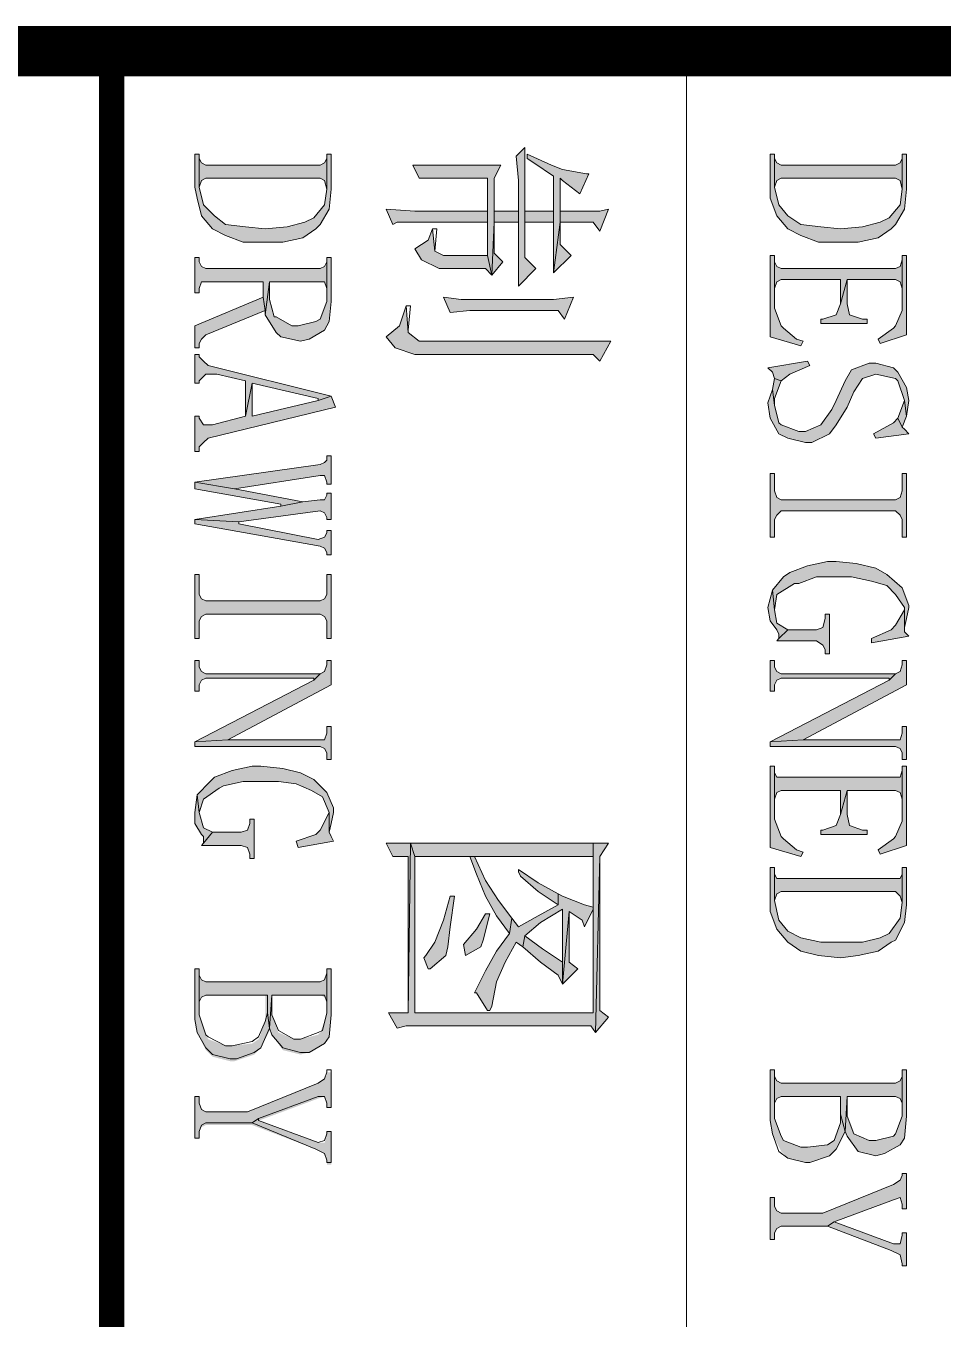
# Model space of a CAD drawing. Header units: millimetres. Extents: x 53009415 to 54059915, y 20499171 to 20796171.
# Drawn here: x 53886319 to 53892701, y 20525350 to 20534346 of the extents above; entities that cross this region are included whole.
import ezdxf

# ---------------------------------------------------------------- set-up
doc = ezdxf.new("R2010")
doc.units = ezdxf.units.MM
doc.header["$LTSCALE"] = 1000
doc.layers.add('PUB_TITLE', color=7, linetype='Continuous', lineweight=20)

# ---------------------------------------------------------------- blocks, each defined once
blk = doc.blocks.new('2015AACI_TQ_A2')
at = {"layer": 'PUB_TITLE'}
h = blk.add_hatch(color=256, dxfattribs=at)
h.dxf.hatch_style = 1
h.paths.add_polyline_path([(-5822.9, 7491), (-5819.8, 7497.1), (-5807.6, 7500.2), (-5850.5, 7500.2), (-5844.3, 7497.1), (-5841.3, 7491), (-5841.3, 7331.7), (-5844.3, 7325.6), (-5850.5, 7322.6), (-5810.7, 7322.6), (-5819.8, 7325.6), (-5822.9, 7331.7)], flags=17)
h.paths.add_polyline_path([(-5752.5, 7484.9), (-5758.6, 7491), (-5780, 7503.3), (-5807.6, 7506.3), (-5856.6, 7506.3), (-5856.6, 7500.2), (-5850.5, 7500.2), (-5807.6, 7500.2), (-5786.2, 7497.1), (-5767.8, 7481.8), (-5761.7, 7469.6), (-5755.5, 7445.1), (-5752.5, 7414.4), (-5755.5, 7386.9), (-5758.6, 7359.3), (-5770.8, 7340.9), (-5786.2, 7328.7), (-5810.7, 7322.6), (-5850.5, 7322.6), (-5856.6, 7322.6), (-5856.6, 7316.4), (-5810.7, 7316.4), (-5795.3, 7316.4), (-5770.8, 7325.6), (-5752.5, 7340.9), (-5743.3, 7359.3), (-5734.1, 7383.8), (-5734.1, 7414.4), (-5734.1, 7438.9), (-5740.2, 7466.5)])
h.paths.add_polyline_path([(-5682, 7491), (-5679, 7497.1), (-5669.8, 7500.2), (-5709.6, 7500.2), (-5700.4, 7497.1), (-5697.3, 7491), (-5697.3, 7331.7), (-5700.4, 7325.6), (-5706.5, 7322.6), (-5669.8, 7322.6), (-5679, 7325.6), (-5682, 7331.7), (-5682, 7414.4), (-5648.3, 7414.4), (-5682, 7423.6)])
h.paths.add_polyline_path([(-5605.4, 7506.3), (-5715.7, 7506.3), (-5715.7, 7500.2), (-5709.6, 7500.2), (-5639.1, 7500.2), (-5617.7, 7491), (-5614.6, 7487.9), (-5599.3, 7466.5), (-5593.2, 7469.6)])
h.paths.add_polyline_path([(-5620.8, 7451.2), (-5626.9, 7451.2), (-5626.9, 7445.1), (-5633, 7426.7), (-5648.3, 7423.6), (-5682, 7423.6), (-5648.3, 7414.4), (-5633, 7408.3), (-5626.9, 7389.9), (-5626.9, 7386.9), (-5620.8, 7386.9)])
h.paths.add_polyline_path([(-5590.1, 7359.3), (-5596.3, 7362.4), (-5599.3, 7353.2), (-5614.6, 7334.8), (-5617.7, 7331.7), (-5642.2, 7322.6), (-5669.8, 7322.6), (-5706.5, 7322.6), (-5715.7, 7322.6), (-5715.7, 7316.4), (-5602.4, 7316.4)])
h.paths.add_polyline_path([(-5550.3, 7463.4), (-5544.2, 7491), (-5541.1, 7494.1), (-5513.6, 7503.3), (-5492.1, 7506.3), (-5513.6, 7509.4), (-5531.9, 7506.3), (-5553.4, 7494.1), (-5559.5, 7487.9), (-5565.6, 7463.4), (-5565.6, 7454.3), (-5556.4, 7429.8), (-5541.1, 7420.6), (-5513.6, 7408.3), (-5501.3, 7402.2), (-5479.9, 7386.9), (-5470.7, 7365.4), (-5470.7, 7356.3), (-5479.9, 7331.7), (-5482.9, 7328.7), (-5507.4, 7322.6), (-5528.9, 7319.5), (-5510.5, 7313.4), (-5489.1, 7316.4), (-5467.6, 7328.7), (-5461.5, 7340.9), (-5455.4, 7365.4), (-5455.4, 7374.6), (-5467.6, 7399.1), (-5479.9, 7408.3), (-5504.4, 7423.6), (-5525.8, 7432.8), (-5544.2, 7445.1)])
h.paths.add_polyline_path([(-5467.6, 7509.4), (-5473.8, 7503.3), (-5476.8, 7500.2), (-5489.1, 7494.1), (-5482.9, 7487.9), (-5467.6, 7460.4), (-5461.5, 7463.4)], flags=17)
h.paths.add_polyline_path([(-5492.1, 7506.3), (-5513.6, 7503.3), (-5489.1, 7494.1), (-5476.8, 7500.2)], flags=17)
h.paths.add_polyline_path([(-5550.3, 7344), (-5562.6, 7371.6), (-5568.7, 7368.5), (-5559.5, 7313.4), (-5553.4, 7319.5), (-5544.2, 7322.6), (-5541.1, 7331.7)])
h.paths.add_polyline_path([(-5541.1, 7331.7), (-5544.2, 7322.6), (-5528.9, 7319.5), (-5507.4, 7322.6), (-5516.6, 7322.6)], flags=17)
h.paths.add_polyline_path([(-5360.4, 7491), (-5354.3, 7497.1), (-5348.2, 7500.2), (-5323.7, 7500.2), (-5323.7, 7506.3), (-5412.5, 7506.3), (-5412.5, 7500.2), (-5388, 7500.2), (-5378.8, 7497.1), (-5375.7, 7491), (-5375.7, 7331.7), (-5378.8, 7325.6), (-5388, 7322.6), (-5412.5, 7322.6), (-5412.5, 7316.4), (-5323.7, 7316.4), (-5323.7, 7322.6), (-5348.2, 7322.6), (-5354.3, 7325.6), (-5360.4, 7331.7)])
h.paths.add_polyline_path([(-5268.5, 7408.3), (-5268.5, 7429.8), (-5262.4, 7457.3), (-5256.3, 7478.8), (-5244, 7491), (-5225.7, 7503.3), (-5198.1, 7503.3), (-5210.4, 7506.3), (-5225.7, 7509.4), (-5228.7, 7509.4), (-5253.2, 7500.2), (-5271.6, 7478.8), (-5280.8, 7463.4), (-5286.9, 7435.9), (-5290, 7408.3), (-5290, 7396.1), (-5283.9, 7368.5), (-5274.7, 7344), (-5268.5, 7334.8), (-5250.2, 7319.5), (-5222.6, 7322.6), (-5244, 7325.6), (-5259.4, 7350.1), (-5259.4, 7356.3), (-5268.5, 7380.8)])
h.paths.add_polyline_path([(-5185.9, 7509.4), (-5192, 7503.3), (-5198.1, 7503.3), (-5222.6, 7503.3), (-5201.2, 7491), (-5195, 7484.9), (-5182.8, 7457.3), (-5176.7, 7457.3)])
h.paths.add_polyline_path([(-5179.7, 7380.8), (-5173.6, 7389.9), (-5167.5, 7393), (-5161.4, 7393), (-5161.4, 7399.1), (-5216.5, 7399.1), (-5216.5, 7393), (-5210.4, 7393), (-5198.1, 7389.9), (-5195, 7380.8), (-5195, 7340.9), (-5182.8, 7328.7), (-5179.7, 7325.6)])
h.paths.add_polyline_path([(-5195, 7340.9), (-5204.2, 7325.6), (-5222.6, 7322.6), (-5250.2, 7319.5), (-5225.7, 7313.4), (-5207.3, 7316.4), (-5195, 7325.6), (-5188.9, 7328.7), (-5182.8, 7328.7)])
h.paths.add_polyline_path([(-5127.7, 7481.8), (-5124.6, 7481.8), (-5133.8, 7491), (-5133.8, 7331.7), (-5136.8, 7325.6), (-5143, 7322.6), (-5152.2, 7322.6), (-5152.2, 7316.4), (-5109.3, 7316.4), (-5109.3, 7322.6), (-5118.5, 7322.6), (-5124.6, 7325.6), (-5127.7, 7331.7)], flags=17)
h.paths.add_polyline_path([(-5118.5, 7506.3), (-5152.2, 7506.3), (-5152.2, 7500.2), (-5146, 7500.2), (-5136.8, 7497.1), (-5133.8, 7491), (-5124.6, 7481.8), (-5038.8, 7316.4), (-5041.9, 7362.4)])
h.paths.add_polyline_path([(-5032.7, 7491), (-5029.7, 7497.1), (-5023.5, 7500.2), (-5014.3, 7500.2), (-5014.3, 7506.3), (-5060.3, 7506.3), (-5060.3, 7500.2), (-5051.1, 7500.2), (-5041.9, 7497.1), (-5041.9, 7491), (-5041.9, 7362.4), (-5038.8, 7316.4), (-5032.7, 7316.4)])
h.paths.add_polyline_path([(-4971.5, 7414.4), (-4937.8, 7414.4), (-4971.5, 7423.6), (-4971.5, 7491), (-4968.4, 7497.1), (-4959.2, 7500.2), (-4999, 7500.2), (-4989.8, 7497.1), (-4989.8, 7491), (-4989.8, 7331.7), (-4989.8, 7325.6), (-4996, 7322.6), (-4959.2, 7322.6), (-4968.4, 7325.6), (-4971.5, 7331.7)])
h.paths.add_polyline_path([(-4910.2, 7451.2), (-4916.3, 7451.2), (-4916.3, 7445.1), (-4922.5, 7426.7), (-4937.8, 7423.6), (-4971.5, 7423.6), (-4937.8, 7414.4), (-4922.5, 7408.3), (-4916.3, 7389.9), (-4916.3, 7386.9), (-4910.2, 7386.9)])
h.paths.add_polyline_path([(-4894.9, 7506.3), (-5005.1, 7506.3), (-5005.1, 7500.2), (-4999, 7500.2), (-4928.6, 7500.2), (-4907.1, 7491), (-4904.1, 7487.9), (-4888.8, 7466.5), (-4882.6, 7469.6)])
h.paths.add_polyline_path([(-4879.6, 7359.3), (-4885.7, 7362.4), (-4888.8, 7353.2), (-4904.1, 7334.8), (-4907.1, 7331.7), (-4931.6, 7322.6), (-4959.2, 7322.6), (-4996, 7322.6), (-5005.1, 7322.6), (-5005.1, 7316.4), (-4891.8, 7316.4)])
h.paths.add_polyline_path([(-4830.6, 7491), (-4824.4, 7497.1), (-4815.3, 7500.2), (-4855.1, 7500.2), (-4848.9, 7497.1), (-4848.9, 7491), (-4848.9, 7331.7), (-4848.9, 7325.6), (-4855.1, 7322.6), (-4818.3, 7322.6), (-4827.5, 7325.6), (-4830.6, 7331.7)], flags=17)
h.paths.add_polyline_path([(-4738.7, 7414.4), (-4741.8, 7438.9), (-4747.9, 7466.5), (-4760.1, 7484.9), (-4763.2, 7491), (-4787.7, 7503.3), (-4812.2, 7506.3), (-4864.3, 7506.3), (-4864.3, 7500.2), (-4855.1, 7500.2), (-4815.3, 7500.2), (-4793.8, 7497.1), (-4772.4, 7481.8), (-4766.3, 7469.6), (-4760.1, 7445.1), (-4760.1, 7414.4), (-4760.1, 7386.9), (-4766.3, 7359.3), (-4775.4, 7340.9), (-4790.8, 7328.7), (-4818.3, 7322.6), (-4855.1, 7322.6), (-4864.3, 7322.6), (-4864.3, 7316.4), (-4815.3, 7316.4), (-4803, 7316.4), (-4778.5, 7325.6), (-4760.1, 7340.9), (-4747.9, 7359.3), (-4741.8, 7383.8)])
h = blk.add_hatch(color=256, dxfattribs=at)
h.dxf.hatch_style = 1
h.paths.add_polyline_path([(-4545.7, 7414.5), (-4521.2, 7414.5), (-4496.7, 7420.6), (-4545.7, 7423.7), (-4545.7, 7491.1), (-4542.7, 7497.2), (-4536.5, 7500.2), (-4573.3, 7500.2), (-4567.2, 7497.2), (-4564.1, 7491.1), (-4564.1, 7331.8), (-4567.2, 7325.7), (-4573.3, 7322.6), (-4536.5, 7322.6), (-4542.7, 7325.7), (-4545.7, 7331.8)])
h.paths.add_polyline_path([(-4463, 7463.5), (-4466.1, 7475.7), (-4478.4, 7497.2), (-4487.5, 7503.3), (-4518.2, 7506.4), (-4582.5, 7506.4), (-4582.5, 7500.2), (-4573.3, 7500.2), (-4521.2, 7500.2), (-4518.2, 7500.2), (-4493.7, 7491.1), (-4490.6, 7488), (-4484.5, 7463.5), (-4484.5, 7454.3), (-4493.7, 7432.9), (-4518.2, 7423.7), (-4545.7, 7423.7), (-4496.7, 7420.6), (-4490.6, 7423.7), (-4469.2, 7439)])
h.paths.add_polyline_path([(-4463, 7399.2), (-4472.2, 7408.4), (-4496.7, 7420.6), (-4521.2, 7414.5), (-4509, 7414.5), (-4484.5, 7405.3), (-4478.4, 7396.1), (-4475.3, 7368.5), (-4475.3, 7359.4), (-4484.5, 7334.9), (-4490.6, 7331.8), (-4515.1, 7322.6), (-4536.5, 7322.6), (-4573.3, 7322.6), (-4582.5, 7322.6), (-4582.5, 7316.5), (-4512, 7316.5), (-4493.7, 7319.5), (-4469.2, 7331.8), (-4460, 7341), (-4453.9, 7365.5), (-4453.9, 7371.6)])
h.paths.add_polyline_path([(-4401.8, 7488), (-4404.9, 7497.2), (-4395.7, 7500.2), (-4389.5, 7500.2), (-4389.5, 7506.4), (-4438.5, 7506.4), (-4438.5, 7500.2), (-4435.5, 7500.2), (-4429.4, 7497.2), (-4423.2, 7488), (-4383.4, 7390), (-4383.4, 7331.8), (-4386.5, 7325.7), (-4392.6, 7322.6), (-4404.9, 7322.6), (-4404.9, 7316.5), (-4346.7, 7316.5), (-4346.7, 7322.6), (-4355.8, 7322.6), (-4362, 7325.7), (-4365, 7331.8), (-4365, 7396.1), (-4371.2, 7405.3)])
h.paths.add_polyline_path([(-4331.3, 7484.9), (-4325.2, 7497.2), (-4313, 7500.2), (-4309.9, 7500.2), (-4309.9, 7506.4), (-4355.8, 7506.4), (-4355.8, 7500.2), (-4352.8, 7500.2), (-4340.5, 7497.2), (-4340.5, 7488), (-4371.2, 7405.3), (-4365, 7396.1)])
h = blk.add_hatch(color=256, dxfattribs=at)
h.dxf.hatch_style = 1
h.paths.add_polyline_path([(-5761.7, 7024.2), (-5822.9, 7024.2), (-5819.8, 7027.3), (-5801.5, 7051.8), (-5829, 7064), (-5829, 7061), (-5835.2, 7027.3), (-5841.3, 7012), (-5856.6, 6978.3), (-5850.5, 6978.3), (-5844.3, 6987.5), (-5826, 7015), (-5777, 7015), (-5761.7, 7015), (-5691.2, 7015)])
h.paths.add_polyline_path([(-5761.7, 7070.2), (-5749.4, 7079.4), (-5780, 7091.6), (-5777, 7079.4), (-5777, 7042.6), (-5777, 7024.2), (-5761.7, 7024.2)])
h.paths.add_polyline_path([(-5715.7, 7039.5), (-5731, 7024.2), (-5761.7, 7024.2), (-5691.2, 7015)], flags=17)
h.paths.add_polyline_path([(-5761.7, 7015), (-5777, 7015), (-5777, 6975.2), (-5761.7, 6975.2)])
h.paths.add_polyline_path([(-5697.3, 6990.5), (-5712.6, 6975.2), (-5761.7, 6975.2), (-5777, 6975.2), (-5865.8, 6975.2), (-5853.5, 6963), (-5819.8, 6966), (-5777, 6966), (-5761.7, 6966), (-5672.8, 6966)])
h.paths.add_polyline_path([(-5761.7, 6966), (-5777, 6966), (-5777, 6932.3), (-5761.7, 6932.3)])
h.paths.add_polyline_path([(-5688.1, 6929.3), (-5761.7, 6932.3), (-5777, 6932.3), (-5822.9, 6932.3), (-5841.3, 6941.5), (-5841.3, 6917), (-5841.3, 6883.3), (-5841.3, 6852.7), (-5841.3, 6819), (-5822.9, 6828.2), (-5822.9, 6923.2), (-5777, 6923.2), (-5761.7, 6923.2), (-5715.7, 6923.2)])
h.paths.add_polyline_path([(-5761.7, 6923.2), (-5777, 6923.2), (-5777, 6840.5), (-5777, 6822.1), (-5780, 6782.3), (-5758.6, 6791.5), (-5761.7, 6797.6), (-5761.7, 6831.3)])
h.paths.add_polyline_path([(-5706.5, 6944.6), (-5718.8, 6932.3), (-5761.7, 6932.3), (-5688.1, 6929.3)])
h.paths.add_polyline_path([(-5697.3, 6920.1), (-5688.1, 6929.3), (-5715.7, 6923.2), (-5715.7, 6861.9), (-5721.8, 6849.7), (-5752.5, 6846.6), (-5737.1, 6840.5), (-5724.9, 6822.1), (-5709.6, 6831.3), (-5697.3, 6855.8)], flags=17)
h.paths.add_polyline_path([(-5639.1, 7021.2), (-5626.9, 7030.4), (-5657.5, 7042.6), (-5654.5, 7015), (-5654.5, 6984.4), (-5654.5, 6947.7), (-5654.5, 6920.1), (-5654.5, 6886.4), (-5657.5, 6861.9), (-5636.1, 6871.1), (-5639.1, 6898.7)])
h.paths.add_polyline_path([(-5577.9, 7070.2), (-5568.7, 7079.4), (-5596.3, 7094.7), (-5596.3, 7085.5), (-5596.3, 7051.8), (-5596.3, 6828.2), (-5608.5, 6812.9), (-5645.3, 6809.8), (-5617.7, 6800.6), (-5602.4, 6782.3), (-5587.1, 6794.5), (-5577.9, 6822.1)])
h.paths.add_polyline_path([(-4879.6, 7070.2), (-4898, 7070.2), (-4898, 7039.5), (-4898, 6837.4), (-4898, 6816), (-4879.6, 6822.1), (-4879.6, 6898.7), (-4879.6, 6904.8)], flags=17)
h.paths.add_polyline_path([(-4879.6, 7079.4), (-4898, 7091.6), (-4898, 7070.2), (-4662.1, 7070.2), (-4662.1, 6822.1), (-4879.6, 6822.1), (-4898, 6816), (-4662.1, 6812.9), (-4662.1, 6785.3), (-4640.7, 6797.6), (-4643.7, 6809.8), (-4643.7, 6843.5), (-4643.7, 7067.1), (-4634.6, 7073.2)])
h.paths.add_polyline_path([(-4656, 7091.6), (-4665.2, 7079.4), (-4879.6, 7079.4), (-4634.6, 7073.2)], flags=17)
h.paths.add_polyline_path([(-4879.6, 6812.9), (-4662.1, 6812.9), (-4898, 6816), (-4898, 6782.3), (-4879.6, 6791.5)])
h.paths.add_polyline_path([(-4741.8, 6865), (-4754, 6868), (-4781.6, 6871.1), (-4824.4, 6877.2), (-4824.4, 6871.1), (-4790.8, 6861.9), (-4760.1, 6849.7), (-4741.8, 6837.4), (-4738.7, 6834.3), (-4723.4, 6840.5), (-4723.4, 6843.5)], flags=17)
h.paths.add_polyline_path([(-4772.4, 6953.8), (-4793.8, 6956.9), (-4818.3, 6938.5), (-4845.9, 6920.1), (-4879.6, 6904.8), (-4879.6, 6898.7), (-4855.1, 6907.8), (-4824.4, 6920.1), (-4796.9, 6935.4)], flags=17)
h.paths.add_polyline_path([(-4754, 6972.2), (-4769.3, 6975.2), (-4787.7, 6996.7), (-4806.1, 7027.3), (-4732.6, 7027.3), (-4701.9, 7027.3), (-4803, 7036.5), (-4790.8, 7054.9), (-4781.6, 7057.9), (-4806.1, 7070.2), (-4809.1, 7070.2), (-4812.2, 7057.9), (-4824.4, 7027.3), (-4827.5, 7021.2), (-4812.2, 7021.2), (-4796.9, 6993.6), (-4781.6, 6966), (-4793.8, 6956.9), (-4772.4, 6953.8), (-4747.9, 6935.4), (-4720.3, 6920.1), (-4689.7, 6904.8), (-4689.7, 6907.8), (-4665.2, 6923.2), (-4665.2, 6926.2), (-4671.3, 6929.3), (-4705, 6935.4), (-4732.6, 6947.7), (-4760.1, 6963)], flags=17)
h.paths.add_polyline_path([(-4732.6, 6996.7), (-4714.2, 7021.2), (-4701.9, 7027.3), (-4732.6, 7027.3), (-4750.9, 6999.7), (-4769.3, 6975.2), (-4754, 6972.2)], flags=16)
h.paths.add_polyline_path([(-4723.4, 7048.7), (-4732.6, 7036.5), (-4803, 7036.5), (-4701.9, 7027.3)], flags=16)
h.paths.add_polyline_path([(-4812.2, 7021.2), (-4827.5, 7021.2), (-4842.8, 6993.6), (-4861.2, 6966), (-4858.1, 6966), (-4852, 6969.1), (-4830.6, 6993.6)], flags=17)
h.paths.add_polyline_path([(-4754, 6914), (-4763.2, 6917), (-4799.9, 6926.2), (-4799.9, 6920.1), (-4778.5, 6907.8), (-4757.1, 6889.5), (-4741.8, 6892.5)], flags=17)
h = blk.add_hatch(color=256, dxfattribs=at)
h.dxf.hatch_style = 1
h.paths.add_polyline_path([(-5822.9, 6690.4), (-5819.8, 6696.5), (-5807.6, 6699.6), (-5850.5, 6699.6), (-5844.3, 6696.5), (-5841.3, 6690.4), (-5841.3, 6531.1), (-5844.3, 6525), (-5850.5, 6521.9), (-5810.7, 6521.9), (-5819.8, 6525), (-5822.9, 6531.1)], flags=17)
h.paths.add_polyline_path([(-5740.2, 6665.9), (-5752.5, 6684.3), (-5758.6, 6690.4), (-5780, 6702.6), (-5807.6, 6705.7), (-5856.6, 6705.7), (-5856.6, 6699.6), (-5850.5, 6699.6), (-5807.6, 6699.6), (-5786.2, 6696.5), (-5767.8, 6681.2), (-5761.7, 6669), (-5755.5, 6644.4), (-5752.5, 6613.8), (-5755.5, 6586.3), (-5758.6, 6558.7), (-5770.8, 6543.4), (-5786.2, 6528.1), (-5810.7, 6521.9), (-5850.5, 6521.9), (-5856.6, 6521.9), (-5856.6, 6515.8), (-5810.7, 6515.8), (-5795.3, 6518.9), (-5770.8, 6525), (-5752.5, 6540.3), (-5743.3, 6558.7), (-5734.1, 6583.2), (-5734.1, 6616.9), (-5734.1, 6638.3)])
h.paths.add_polyline_path([(-5679, 6690.4), (-5679, 6696.5), (-5669.8, 6699.6), (-5706.5, 6699.6), (-5700.4, 6696.5), (-5697.3, 6690.4), (-5697.3, 6531.1), (-5700.4, 6525), (-5706.5, 6521.9), (-5712.6, 6521.9), (-5712.6, 6515.8), (-5663.6, 6515.8), (-5663.6, 6521.9), (-5669.8, 6521.9), (-5679, 6525), (-5679, 6531.1), (-5679, 6610.8), (-5657.5, 6610.8), (-5639.1, 6613.8), (-5633, 6613.8), (-5679, 6619.9)])
h.paths.add_polyline_path([(-5599.3, 6675.1), (-5611.6, 6696.5), (-5623.8, 6702.6), (-5651.4, 6705.7), (-5712.6, 6705.7), (-5712.6, 6699.6), (-5706.5, 6699.6), (-5657.5, 6699.6), (-5651.4, 6699.6), (-5626.9, 6690.4), (-5623.8, 6684.3), (-5617.7, 6659.8), (-5617.7, 6650.6), (-5630, 6629.1), (-5630, 6626.1), (-5654.5, 6619.9), (-5679, 6619.9), (-5633, 6613.8), (-5608.5, 6629.1), (-5602.4, 6635.3), (-5596.3, 6662.8)])
h.paths.add_polyline_path([(-5639.1, 6613.8), (-5657.5, 6610.8), (-5617.7, 6515.8), (-5587.1, 6515.8), (-5587.1, 6521.9), (-5593.2, 6521.9), (-5599.3, 6525), (-5605.4, 6531.1)])
h.paths.add_polyline_path([(-5516.6, 6687.3), (-5513.6, 6687.3), (-5519.7, 6705.7), (-5562.6, 6534.2), (-5568.7, 6528.1), (-5574.8, 6521.9), (-5577.9, 6521.9), (-5577.9, 6515.8), (-5538.1, 6515.8), (-5538.1, 6521.9), (-5541.1, 6521.9), (-5550.3, 6531.1), (-5550.3, 6546.4), (-5541.1, 6586.3), (-5492.1, 6586.3), (-5538.1, 6595.4)])
h.paths.add_polyline_path([(-5504.4, 6711.8), (-5519.7, 6705.7), (-5513.6, 6687.3), (-5492.1, 6595.4), (-5538.1, 6595.4), (-5492.1, 6586.3), (-5479.9, 6540.3), (-5479.9, 6528.1), (-5489.1, 6521.9), (-5492.1, 6521.9), (-5492.1, 6515.8), (-5443.1, 6515.8), (-5443.1, 6521.9), (-5449.2, 6521.9), (-5455.4, 6528.1), (-5461.5, 6534.2)])
h.paths.add_polyline_path([(-5409.4, 6690.4), (-5409.4, 6696.5), (-5400.2, 6699.6), (-5397.2, 6699.6), (-5397.2, 6705.7), (-5437, 6705.7), (-5437, 6699.6), (-5430.9, 6699.6), (-5427.8, 6696.5), (-5424.7, 6690.4), (-5400.2, 6515.8), (-5391.1, 6570.9)])
h.paths.add_polyline_path([(-5360.4, 6690.4), (-5357.4, 6696.5), (-5351.2, 6699.6), (-5348.2, 6699.6), (-5348.2, 6705.7), (-5384.9, 6705.7), (-5384.9, 6699.6), (-5381.9, 6699.6), (-5375.7, 6696.5), (-5375.7, 6690.4), (-5372.7, 6665.9), (-5366.6, 6635.3), (-5348.2, 6515.8), (-5345.1, 6577.1)])
h.paths.add_polyline_path([(-5369.6, 6635.3), (-5366.6, 6635.3), (-5372.7, 6665.9), (-5391.1, 6570.9), (-5400.2, 6515.8), (-5391.1, 6515.8)])
h.paths.add_polyline_path([(-5311.4, 6690.4), (-5308.4, 6696.5), (-5302.2, 6699.6), (-5299.2, 6699.6), (-5299.2, 6705.7), (-5332.9, 6705.7), (-5332.9, 6699.6), (-5329.8, 6699.6), (-5323.7, 6696.5), (-5320.6, 6687.3), (-5342.1, 6577.1), (-5345.1, 6577.1), (-5348.2, 6515.8), (-5342.1, 6515.8)])
h = blk.add_hatch(color=256, dxfattribs=at)
h.dxf.hatch_style = 1
h.paths.add_polyline_path([(-5216.5, 6690.4), (-5213.4, 6696.5), (-5207.3, 6699.6), (-5182.8, 6699.6), (-5182.8, 6705.7), (-5271.6, 6705.7), (-5271.6, 6699.6), (-5244, 6699.6), (-5237.9, 6696.5), (-5234.9, 6690.4), (-5234.9, 6531.1), (-5237.9, 6525), (-5244, 6521.9), (-5271.6, 6521.9), (-5271.6, 6515.8), (-5182.8, 6515.8), (-5182.8, 6521.9), (-5207.3, 6521.9), (-5213.4, 6525), (-5216.5, 6531.1)])
h.paths.add_polyline_path([(-5127.7, 6681.2), (-5124.6, 6681.2), (-5133.8, 6690.4), (-5133.8, 6531.1), (-5136.8, 6525), (-5143, 6521.9), (-5152.2, 6521.9), (-5152.2, 6515.8), (-5109.3, 6515.8), (-5109.3, 6521.9), (-5118.5, 6521.9), (-5124.6, 6525), (-5127.7, 6531.1)], flags=17)
h.paths.add_polyline_path([(-5118.5, 6705.7), (-5152.2, 6705.7), (-5152.2, 6699.6), (-5146, 6699.6), (-5136.8, 6696.5), (-5133.8, 6690.4), (-5124.6, 6681.2), (-5038.8, 6515.8), (-5041.9, 6561.8)])
h.paths.add_polyline_path([(-5032.7, 6690.4), (-5029.7, 6696.5), (-5023.5, 6699.6), (-5014.3, 6699.6), (-5014.3, 6705.7), (-5060.3, 6705.7), (-5060.3, 6699.6), (-5051.1, 6699.6), (-5041.9, 6696.5), (-5041.9, 6690.4), (-5041.9, 6561.8), (-5038.8, 6515.8), (-5032.7, 6515.8)])
h.paths.add_polyline_path([(-4980.6, 6656.7), (-4971.5, 6678.1), (-4962.3, 6693.5), (-4940.8, 6702.6), (-4913.3, 6702.6), (-4925.5, 6705.7), (-4940.8, 6708.8), (-4947, 6708.8), (-4968.4, 6699.6), (-4986.8, 6681.2), (-4996, 6662.8), (-5002.1, 6638.3), (-5005.1, 6607.7), (-5005.1, 6595.4), (-4999, 6567.9), (-4989.8, 6543.4), (-4983.7, 6537.3), (-4965.3, 6518.9), (-4940.8, 6521.9), (-4959.2, 6528.1), (-4974.5, 6549.5), (-4977.6, 6555.6), (-4983.7, 6583.2), (-4983.7, 6607.7), (-4983.7, 6632.2)])
h.paths.add_polyline_path([(-4901, 6708.8), (-4907.1, 6705.7), (-4913.3, 6702.6), (-4940.8, 6702.6), (-4916.3, 6690.4), (-4910.2, 6684.3), (-4901, 6656.7), (-4891.8, 6659.8)])
h.paths.add_polyline_path([(-4891.8, 6589.3), (-4882.6, 6592.4), (-4876.5, 6592.4), (-4876.5, 6598.5), (-4931.6, 6598.5), (-4931.6, 6592.4), (-4925.5, 6592.4), (-4916.3, 6589.3), (-4913.3, 6580.1), (-4913.3, 6540.3), (-4898, 6528.1), (-4894.9, 6525), (-4894.9, 6580.1)])
h.paths.add_polyline_path([(-4907.1, 6528.1), (-4898, 6528.1), (-4913.3, 6540.3), (-4919.4, 6528.1), (-4940.8, 6521.9), (-4965.3, 6518.9), (-4940.8, 6515.8), (-4925.5, 6515.8), (-4910.2, 6525)])
h = blk.add_hatch(color=256, dxfattribs=at)
h.dxf.hatch_style = 1
h.paths.add_polyline_path([(-4686.6, 6613.9), (-4662.1, 6613.9), (-4637.6, 6620), (-4686.6, 6623.1), (-4686.6, 6690.4), (-4683.6, 6696.6), (-4677.4, 6699.6), (-4714.2, 6699.6), (-4708.1, 6696.6), (-4705, 6690.4), (-4705, 6531.2), (-4708.1, 6525), (-4714.2, 6522), (-4677.4, 6522), (-4683.6, 6525), (-4686.6, 6531.2)])
h.paths.add_polyline_path([(-4603.9, 6662.9), (-4607, 6675.1), (-4619.2, 6696.6), (-4628.4, 6702.7), (-4659.1, 6705.7), (-4723.4, 6705.7), (-4723.4, 6699.6), (-4714.2, 6699.6), (-4662.1, 6699.6), (-4659.1, 6699.6), (-4634.6, 6690.4), (-4631.5, 6687.4), (-4625.4, 6662.9), (-4625.4, 6653.7), (-4634.6, 6632.2), (-4659.1, 6623.1), (-4686.6, 6623.1), (-4637.6, 6620), (-4631.5, 6623.1), (-4610.1, 6638.4)])
h.paths.add_polyline_path([(-4603.9, 6598.6), (-4613.1, 6607.7), (-4637.6, 6620), (-4662.1, 6613.9), (-4649.9, 6613.9), (-4625.4, 6604.7), (-4619.2, 6595.5), (-4616.2, 6567.9), (-4616.2, 6558.7), (-4625.4, 6534.2), (-4631.5, 6531.2), (-4656, 6522), (-4677.4, 6522), (-4714.2, 6522), (-4723.4, 6522), (-4723.4, 6515.9), (-4652.9, 6515.9), (-4634.6, 6518.9), (-4610.1, 6531.2), (-4600.9, 6540.4), (-4594.7, 6564.9), (-4594.7, 6571)])
h.paths.add_polyline_path([(-4542.7, 6687.4), (-4545.7, 6696.6), (-4536.5, 6699.6), (-4530.4, 6699.6), (-4530.4, 6705.7), (-4579.4, 6705.7), (-4579.4, 6699.6), (-4576.4, 6699.6), (-4570.2, 6696.6), (-4564.1, 6687.4), (-4524.3, 6589.4), (-4524.3, 6531.2), (-4527.4, 6525), (-4533.5, 6522), (-4545.7, 6522), (-4545.7, 6515.9), (-4487.5, 6515.9), (-4487.5, 6522), (-4496.7, 6522), (-4502.9, 6525), (-4505.9, 6531.2), (-4505.9, 6595.5), (-4512, 6604.7)])
h.paths.add_polyline_path([(-4472.2, 6684.3), (-4466.1, 6696.6), (-4453.9, 6699.6), (-4450.8, 6699.6), (-4450.8, 6705.7), (-4496.7, 6705.7), (-4496.7, 6699.6), (-4493.7, 6699.6), (-4481.4, 6696.6), (-4481.4, 6687.4), (-4512, 6604.7), (-4505.9, 6595.5)])
for p, q in [((-6000, 7200), (0, 7200)), ((-6000, 7200), (0, 7200)), ((-6000, 6400), (0, 6400))]:
    blk.add_line(p, q, dxfattribs=at)
for points, const_width in [([(-6000, 40000), (-6000, 0)], 70), ([(-6000, 6400), (0, 6400)], 35)]:
    blk.add_lwpolyline(points, dxfattribs=dict(at, const_width=const_width))
blk.add_lwpolyline([(-6000, 0), (0, 0), (0, 40000), (-6000, 40000)], close=True, dxfattribs=at)
at = {"layer": 'PUB_TITLE', "lineweight": 0}
for points in [[(-5807.6, 7506.3), (-5856.6, 7506.3), (-5856.6, 7500.2), (-5850.5, 7500.2), (-5807.6, 7500.2), (-5786.2, 7497.1), (-5767.8, 7481.8), (-5761.7, 7469.6), (-5755.5, 7445.1), (-5752.5, 7414.4), (-5755.5, 7386.9), (-5758.6, 7359.3), (-5770.8, 7340.9), (-5786.2, 7328.7), (-5810.7, 7322.6), (-5850.5, 7322.6), (-5856.6, 7322.6), (-5856.6, 7316.4), (-5810.7, 7316.4), (-5795.3, 7316.4), (-5770.8, 7325.6), (-5752.5, 7340.9), (-5743.3, 7359.3), (-5734.1, 7383.8), (-5734.1, 7414.4), (-5734.1, 7438.9), (-5740.2, 7466.5), (-5752.5, 7484.9), (-5758.6, 7491), (-5780, 7503.3)], [(-5605.4, 7506.3), (-5715.7, 7506.3), (-5715.7, 7500.2), (-5709.6, 7500.2), (-5639.1, 7500.2), (-5617.7, 7491), (-5614.6, 7487.9), (-5599.3, 7466.5), (-5593.2, 7469.6)], [(-5513.6, 7509.4), (-5531.9, 7506.3), (-5553.4, 7494.1), (-5559.5, 7487.9), (-5565.6, 7463.4), (-5565.6, 7454.3), (-5556.4, 7429.8), (-5541.1, 7420.6), (-5513.6, 7408.3), (-5501.3, 7402.2), (-5479.9, 7386.9), (-5470.7, 7365.4), (-5470.7, 7356.3), (-5479.9, 7331.7), (-5482.9, 7328.7), (-5507.4, 7322.6), (-5528.9, 7319.5), (-5510.5, 7313.4), (-5489.1, 7316.4), (-5467.6, 7328.7), (-5461.5, 7340.9), (-5455.4, 7365.4), (-5455.4, 7374.6), (-5467.6, 7399.1), (-5479.9, 7408.3), (-5504.4, 7423.6), (-5525.8, 7432.8), (-5544.2, 7445.1), (-5550.3, 7463.4), (-5550.3, 7463.4), (-5544.2, 7491), (-5541.1, 7494.1), (-5513.6, 7503.3), (-5492.1, 7506.3)], [(-5492.1, 7506.3), (-5513.6, 7503.3), (-5513.6, 7503.3), (-5489.1, 7494.1), (-5476.8, 7500.2)], [(-5467.6, 7509.4), (-5473.8, 7503.3), (-5476.8, 7500.2), (-5489.1, 7494.1), (-5482.9, 7487.9), (-5467.6, 7460.4), (-5461.5, 7463.4)], [(-5323.7, 7506.3), (-5412.5, 7506.3), (-5412.5, 7500.2), (-5388, 7500.2), (-5378.8, 7497.1), (-5375.7, 7491), (-5375.7, 7331.7), (-5378.8, 7325.6), (-5388, 7322.6), (-5412.5, 7322.6), (-5412.5, 7316.4), (-5323.7, 7316.4), (-5323.7, 7322.6), (-5348.2, 7322.6), (-5354.3, 7325.6), (-5360.4, 7331.7), (-5360.4, 7491), (-5354.3, 7497.1), (-5348.2, 7500.2), (-5323.7, 7500.2)], [(-5225.7, 7509.4), (-5228.7, 7509.4), (-5253.2, 7500.2), (-5271.6, 7478.8), (-5280.8, 7463.4), (-5286.9, 7435.9), (-5290, 7408.3), (-5290, 7396.1), (-5283.9, 7368.5), (-5274.7, 7344), (-5268.5, 7334.8), (-5250.2, 7319.5), (-5222.6, 7322.6), (-5244, 7325.6), (-5259.4, 7350.1), (-5259.4, 7356.3), (-5268.5, 7380.8), (-5268.5, 7408.3), (-5268.5, 7429.8), (-5262.4, 7457.3), (-5256.3, 7478.8), (-5244, 7491), (-5225.7, 7503.3), (-5198.1, 7503.3), (-5210.4, 7506.3)], [(-5185.9, 7509.4), (-5192, 7503.3), (-5198.1, 7503.3), (-5225.7, 7503.3), (-5222.6, 7503.3), (-5201.2, 7491), (-5195, 7484.9), (-5182.8, 7457.3), (-5176.7, 7457.3)], [(-5118.5, 7506.3), (-5152.2, 7506.3), (-5152.2, 7500.2), (-5146, 7500.2), (-5136.8, 7497.1), (-5133.8, 7491), (-5124.6, 7481.8), (-5038.8, 7316.4), (-5041.9, 7362.4)], [(-5014.3, 7506.3), (-5060.3, 7506.3), (-5060.3, 7500.2), (-5051.1, 7500.2), (-5041.9, 7497.1), (-5041.9, 7491), (-5041.9, 7362.4), (-5041.9, 7362.4), (-5038.8, 7316.4), (-5032.7, 7316.4), (-5032.7, 7491), (-5029.7, 7497.1), (-5023.5, 7500.2), (-5014.3, 7500.2)], [(-4894.9, 7506.3), (-5005.1, 7506.3), (-5005.1, 7500.2), (-4999, 7500.2), (-4928.6, 7500.2), (-4907.1, 7491), (-4904.1, 7487.9), (-4888.8, 7466.5), (-4882.6, 7469.6)], [(-4812.2, 7506.3), (-4864.3, 7506.3), (-4864.3, 7500.2), (-4855.1, 7500.2), (-4815.3, 7500.2), (-4793.8, 7497.1), (-4772.4, 7481.8), (-4766.3, 7469.6), (-4760.1, 7445.1), (-4760.1, 7414.4), (-4760.1, 7386.9), (-4766.3, 7359.3), (-4775.4, 7340.9), (-4790.8, 7328.7), (-4818.3, 7322.6), (-4855.1, 7322.6), (-4864.3, 7322.6), (-4864.3, 7316.4), (-4815.3, 7316.4), (-4803, 7316.4), (-4778.5, 7325.6), (-4760.1, 7340.9), (-4747.9, 7359.3), (-4741.8, 7383.8), (-4738.7, 7414.4), (-4741.8, 7438.9), (-4747.9, 7466.5), (-4760.1, 7484.9), (-4763.2, 7491), (-4787.7, 7503.3)], [(-4518.2, 7506.3), (-4582.5, 7506.3), (-4582.5, 7500.2), (-4573.3, 7500.2), (-4521.2, 7500.2), (-4518.2, 7500.2), (-4493.7, 7491), (-4490.6, 7487.9), (-4484.5, 7463.4), (-4484.5, 7454.3), (-4493.7, 7432.8), (-4518.2, 7423.6), (-4545.7, 7423.6), (-4496.7, 7420.6), (-4490.6, 7423.6), (-4469.2, 7438.9), (-4463, 7463.4), (-4466.1, 7475.7), (-4478.4, 7497.1), (-4487.5, 7503.3)], [(-4389.5, 7506.3), (-4438.5, 7506.3), (-4438.5, 7500.2), (-4435.5, 7500.2), (-4429.4, 7497.1), (-4423.2, 7487.9), (-4383.4, 7389.9), (-4383.4, 7331.7), (-4386.5, 7325.6), (-4392.6, 7322.6), (-4404.9, 7322.6), (-4404.9, 7316.4), (-4346.7, 7316.4), (-4346.7, 7322.6), (-4355.8, 7322.6), (-4362, 7325.6), (-4365, 7331.7), (-4365, 7396.1), (-4371.2, 7405.3), (-4401.8, 7487.9), (-4404.9, 7497.1), (-4395.7, 7500.2), (-4389.5, 7500.2)], [(-4309.9, 7506.3), (-4355.8, 7506.3), (-4355.8, 7500.2), (-4352.8, 7500.2), (-4340.5, 7497.1), (-4340.5, 7487.9), (-4371.2, 7405.3), (-4371.2, 7405.3), (-4365, 7396.1), (-4331.3, 7484.9), (-4325.2, 7497.1), (-4313, 7500.2), (-4309.9, 7500.2)], [(-5850.5, 7500.2), (-5844.3, 7497.1), (-5841.3, 7491), (-5841.3, 7331.7), (-5844.3, 7325.6), (-5850.5, 7322.6), (-5810.7, 7322.6), (-5819.8, 7325.6), (-5822.9, 7331.7), (-5822.9, 7491), (-5819.8, 7497.1), (-5807.6, 7500.2)], [(-5709.6, 7500.2), (-5700.4, 7497.1), (-5697.3, 7491), (-5697.3, 7331.7), (-5700.4, 7325.6), (-5706.5, 7322.6), (-5669.8, 7322.6), (-5679, 7325.6), (-5682, 7331.7), (-5682, 7414.4), (-5648.3, 7414.4), (-5682, 7423.6), (-5682, 7491), (-5679, 7497.1), (-5669.8, 7500.2), (-5639.1, 7500.2)], [(-5133.8, 7491), (-5133.8, 7331.7), (-5136.8, 7325.6), (-5143, 7322.6), (-5152.2, 7322.6), (-5152.2, 7316.4), (-5109.3, 7316.4), (-5109.3, 7322.6), (-5118.5, 7322.6), (-5124.6, 7325.6), (-5127.7, 7331.7), (-5127.7, 7481.8), (-5124.6, 7481.8)], [(-4999, 7500.2), (-4989.8, 7497.1), (-4989.8, 7491), (-4989.8, 7331.7), (-4989.8, 7325.6), (-4996, 7322.6), (-4959.2, 7322.6), (-4968.4, 7325.6), (-4971.5, 7331.7), (-4971.5, 7414.4), (-4937.8, 7414.4), (-4971.5, 7423.6), (-4971.5, 7491), (-4968.4, 7497.1), (-4959.2, 7500.2), (-4928.6, 7500.2)], [(-4855.1, 7500.2), (-4848.9, 7497.1), (-4848.9, 7491), (-4848.9, 7331.7), (-4848.9, 7325.6), (-4855.1, 7322.6), (-4818.3, 7322.6), (-4827.5, 7325.6), (-4830.6, 7331.7), (-4830.6, 7491), (-4824.4, 7497.1), (-4815.3, 7500.2)], [(-4573.3, 7500.2), (-4567.2, 7497.1), (-4564.1, 7491), (-4564.1, 7331.7), (-4567.2, 7325.6), (-4573.3, 7322.6), (-4536.5, 7322.6), (-4542.7, 7325.6), (-4545.7, 7331.7), (-4545.7, 7414.4), (-4521.2, 7414.4), (-4496.7, 7420.6), (-4545.7, 7423.6), (-4545.7, 7491), (-4542.7, 7497.1), (-4536.5, 7500.2), (-4521.2, 7500.2)], [(-5620.8, 7451.2), (-5626.9, 7451.2), (-5626.9, 7445.1), (-5633, 7426.7), (-5648.3, 7423.6), (-5682, 7423.6), (-5648.3, 7414.4), (-5633, 7408.3), (-5626.9, 7389.9), (-5626.9, 7386.9), (-5620.8, 7386.9)], [(-4910.2, 7451.2), (-4916.3, 7451.2), (-4916.3, 7445.1), (-4922.5, 7426.7), (-4937.8, 7423.6), (-4971.5, 7423.6), (-4937.8, 7414.4), (-4922.5, 7408.3), (-4916.3, 7389.9), (-4916.3, 7386.9), (-4910.2, 7386.9)], [(-4496.7, 7420.6), (-4521.2, 7414.4), (-4509, 7414.4), (-4484.5, 7405.3), (-4478.4, 7396.1), (-4475.3, 7368.5), (-4475.3, 7359.3), (-4484.5, 7334.8), (-4490.6, 7331.7), (-4515.1, 7322.6), (-4536.5, 7322.6), (-4573.3, 7322.6), (-4582.5, 7322.6), (-4582.5, 7316.4), (-4512, 7316.4), (-4493.7, 7319.5), (-4469.2, 7328.7), (-4460, 7340.9), (-4453.9, 7365.4), (-4453.9, 7371.6), (-4463, 7399.1), (-4472.2, 7408.3)], [(-5161.4, 7399.1), (-5216.5, 7399.1), (-5216.5, 7393), (-5210.4, 7393), (-5198.1, 7389.9), (-5195, 7380.8), (-5195, 7340.9), (-5182.8, 7328.7), (-5179.7, 7325.6), (-5179.7, 7380.8), (-5173.6, 7389.9), (-5167.5, 7393), (-5161.4, 7393)], [(-5596.3, 7362.4), (-5599.3, 7353.2), (-5614.6, 7334.8), (-5617.7, 7331.7), (-5642.2, 7322.6), (-5669.8, 7322.6), (-5706.5, 7322.6), (-5715.7, 7322.6), (-5715.7, 7316.4), (-5602.4, 7316.4), (-5590.1, 7359.3)], [(-5562.6, 7371.6), (-5568.7, 7368.5), (-5559.5, 7313.4), (-5553.4, 7319.5), (-5544.2, 7322.6), (-5541.1, 7331.7), (-5550.3, 7344)], [(-4885.7, 7362.4), (-4888.8, 7353.2), (-4904.1, 7334.8), (-4907.1, 7331.7), (-4931.6, 7322.6), (-4959.2, 7322.6), (-4996, 7322.6), (-5005.1, 7322.6), (-5005.1, 7316.4), (-4891.8, 7316.4), (-4879.6, 7359.3)], [(-5195, 7340.9), (-5204.2, 7325.6), (-5222.6, 7322.6), (-5250.2, 7319.5), (-5225.7, 7313.4), (-5207.3, 7316.4), (-5195, 7325.6), (-5188.9, 7328.7), (-5182.8, 7328.7)], [(-5541.1, 7331.7), (-5544.2, 7322.6), (-5528.9, 7319.5), (-5507.4, 7322.6), (-5516.6, 7322.6)], [(-5780, 7091.6), (-5777, 7079.4), (-5777, 7042.6), (-5777, 7024.2), (-5822.9, 7024.2), (-5761.7, 7024.2), (-5761.7, 7070.2), (-5749.4, 7079.4)], [(-5596.3, 7094.7), (-5596.3, 7085.5), (-5596.3, 7051.8), (-5596.3, 6828.2), (-5608.5, 6812.9), (-5645.3, 6809.8), (-5617.7, 6800.6), (-5602.4, 6782.3), (-5587.1, 6794.5), (-5577.9, 6822.1), (-5577.9, 7070.2), (-5568.7, 7079.4)], [(-4898, 7091.6), (-4898, 7070.2), (-4662.1, 7070.2), (-4662.1, 6822.1), (-4879.6, 6822.1), (-4898, 6816), (-4662.1, 6812.9), (-4662.1, 6785.3), (-4640.7, 6797.6), (-4643.7, 6809.8), (-4643.7, 6843.5), (-4643.7, 7067.1), (-4634.6, 7073.2), (-4879.6, 7079.4)], [(-4656, 7091.6), (-4665.2, 7079.4), (-4879.6, 7079.4), (-4634.6, 7073.2)], [(-5829, 7064), (-5829, 7061), (-5835.2, 7027.3), (-5841.3, 7012), (-5856.6, 6978.3), (-5850.5, 6978.3), (-5844.3, 6987.5), (-5826, 7015), (-5777, 7015), (-5761.7, 7015), (-5691.2, 7015), (-5761.7, 7024.2), (-5822.9, 7024.2), (-5819.8, 7027.3), (-5801.5, 7051.8)], [(-4898, 7070.2), (-4898, 7039.5), (-4898, 6837.4), (-4898, 6816), (-4879.6, 6822.1), (-4879.6, 6898.7), (-4879.6, 6904.8), (-4879.6, 7070.2), (-4809.1, 7070.2), (-4806.1, 7070.2), (-4662.1, 7070.2)], [(-4806.1, 7070.2), (-4809.1, 7070.2), (-4812.2, 7057.9), (-4824.4, 7027.3), (-4827.5, 7021.2), (-4812.2, 7021.2), (-4796.9, 6993.6), (-4781.6, 6966), (-4793.8, 6956.9), (-4772.4, 6953.8), (-4747.9, 6935.4), (-4720.3, 6920.1), (-4689.7, 6904.8), (-4689.7, 6907.8), (-4665.2, 6923.2), (-4665.2, 6926.2), (-4671.3, 6929.3), (-4705, 6935.4), (-4732.6, 6947.7), (-4760.1, 6963), (-4754, 6972.2), (-4769.3, 6975.2), (-4787.7, 6996.7), (-4806.1, 7027.3), (-4732.6, 7027.3), (-4701.9, 7027.3), (-4803, 7036.5), (-4790.8, 7054.9), (-4781.6, 7057.9)], [(-5715.7, 7039.5), (-5731, 7024.2), (-5761.7, 7024.2), (-5691.2, 7015)], [(-5657.5, 7042.6), (-5654.5, 7015), (-5654.5, 6984.4), (-5654.5, 6947.7), (-5654.5, 6920.1), (-5654.5, 6886.4), (-5657.5, 6861.9), (-5636.1, 6871.1), (-5639.1, 6898.7), (-5639.1, 7021.2), (-5626.9, 7030.4)], [(-4723.4, 7048.7), (-4732.6, 7036.5), (-4803, 7036.5), (-4701.9, 7027.3)], [(-4827.5, 7021.2), (-4842.8, 6993.6), (-4861.2, 6966), (-4858.1, 6966), (-4852, 6969.1), (-4830.6, 6993.6), (-4812.2, 7021.2)], [(-4701.9, 7027.3), (-4732.6, 7027.3), (-4750.9, 6999.7), (-4769.3, 6975.2), (-4754, 6972.2), (-4732.6, 6996.7), (-4714.2, 7021.2)], [(-5761.7, 7015), (-5777, 7015), (-5777, 6975.2), (-5761.7, 6975.2)], [(-5697.3, 6990.5), (-5712.6, 6975.2), (-5761.7, 6975.2), (-5777, 6975.2), (-5865.8, 6975.2), (-5853.5, 6963), (-5853.5, 6963), (-5819.8, 6966), (-5777, 6966), (-5761.7, 6966), (-5672.8, 6966)], [(-5761.7, 6966), (-5777, 6966), (-5777, 6932.3), (-5822.9, 6932.3), (-5761.7, 6932.3)], [(-4793.8, 6956.9), (-4818.3, 6938.5), (-4845.9, 6920.1), (-4879.6, 6904.8), (-4879.6, 6898.7), (-4855.1, 6907.8), (-4824.4, 6920.1), (-4796.9, 6935.4), (-4772.4, 6953.8)], [(-5841.3, 6941.5), (-5841.3, 6917), (-5841.3, 6883.3), (-5841.3, 6883.3), (-5841.3, 6852.7), (-5841.3, 6819), (-5822.9, 6828.2), (-5822.9, 6923.2), (-5777, 6923.2), (-5761.7, 6923.2), (-5715.7, 6923.2), (-5688.1, 6929.3), (-5761.7, 6932.3), (-5822.9, 6932.3)], [(-5706.5, 6944.6), (-5718.8, 6932.3), (-5761.7, 6932.3), (-5688.1, 6929.3)], [(-5688.1, 6929.3), (-5715.7, 6923.2), (-5715.7, 6861.9), (-5721.8, 6849.7), (-5752.5, 6846.6), (-5737.1, 6840.5), (-5724.9, 6822.1), (-5709.6, 6831.3), (-5697.3, 6855.8), (-5697.3, 6920.1)], [(-5761.7, 6923.2), (-5777, 6923.2), (-5777, 6840.5), (-5777, 6822.1), (-5780, 6782.3), (-5758.6, 6791.5), (-5761.7, 6797.6), (-5761.7, 6831.3)], [(-4799.9, 6926.2), (-4799.9, 6920.1), (-4778.5, 6907.8), (-4757.1, 6889.5), (-4741.8, 6892.5), (-4754, 6914), (-4763.2, 6917)], [(-4824.4, 6877.2), (-4824.4, 6871.1), (-4790.8, 6861.9), (-4760.1, 6849.7), (-4741.8, 6837.4), (-4738.7, 6834.3), (-4723.4, 6840.5), (-4723.4, 6843.5), (-4741.8, 6865), (-4754, 6868), (-4781.6, 6871.1)], [(-5752.5, 6852.7), (-5752.5, 6846.6), (-5721.8, 6849.7)], [(-5645.3, 6816), (-5645.3, 6809.8), (-5608.5, 6812.9), (-5611.6, 6812.9)], [(-4898, 6816), (-4898, 6782.3), (-4879.6, 6791.5), (-4879.6, 6812.9), (-4662.1, 6812.9)], [(-5504.4, 6711.8), (-5519.7, 6705.7), (-5513.6, 6687.3), (-5492.1, 6595.4), (-5538.1, 6595.4), (-5492.1, 6586.3), (-5479.9, 6540.3), (-5479.9, 6528.1), (-5489.1, 6521.9), (-5492.1, 6521.9), (-5492.1, 6515.8), (-5443.1, 6515.8), (-5443.1, 6521.9), (-5449.2, 6521.9), (-5455.4, 6528.1), (-5461.5, 6534.2)], [(-5807.6, 6705.7), (-5856.6, 6705.7), (-5856.6, 6699.6), (-5850.5, 6699.6), (-5807.6, 6699.6), (-5786.2, 6696.5), (-5767.8, 6681.2), (-5761.7, 6669), (-5755.5, 6644.4), (-5752.5, 6613.8), (-5755.5, 6586.3), (-5758.6, 6558.7), (-5770.8, 6543.4), (-5786.2, 6528.1), (-5810.7, 6521.9), (-5850.5, 6521.9), (-5856.6, 6521.9), (-5856.6, 6515.8), (-5810.7, 6515.8), (-5795.3, 6518.9), (-5770.8, 6525), (-5752.5, 6540.3), (-5743.3, 6558.7), (-5734.1, 6583.2), (-5734.1, 6616.9), (-5734.1, 6638.3), (-5740.2, 6665.9), (-5752.5, 6684.3), (-5758.6, 6690.4), (-5780, 6702.6)], [(-5850.5, 6699.6), (-5844.3, 6696.5), (-5841.3, 6690.4), (-5841.3, 6531.1), (-5844.3, 6525), (-5850.5, 6521.9), (-5810.7, 6521.9), (-5819.8, 6525), (-5822.9, 6531.1), (-5822.9, 6690.4), (-5819.8, 6696.5), (-5807.6, 6699.6)], [(-5651.4, 6705.7), (-5712.6, 6705.7), (-5712.6, 6699.6), (-5706.5, 6699.6), (-5657.5, 6699.6), (-5651.4, 6699.6), (-5626.9, 6690.4), (-5623.8, 6684.3), (-5617.7, 6659.8), (-5617.7, 6650.6), (-5630, 6629.1), (-5630, 6626.1), (-5654.5, 6619.9), (-5679, 6619.9), (-5633, 6613.8), (-5608.5, 6629.1), (-5602.4, 6635.3), (-5596.3, 6662.8), (-5599.3, 6675.1), (-5611.6, 6696.5), (-5623.8, 6702.6)], [(-5706.5, 6699.6), (-5700.4, 6696.5), (-5697.3, 6690.4), (-5697.3, 6531.1), (-5700.4, 6525), (-5706.5, 6521.9), (-5712.6, 6521.9), (-5712.6, 6515.8), (-5663.6, 6515.8), (-5663.6, 6521.9), (-5669.8, 6521.9), (-5679, 6525), (-5679, 6531.1), (-5679, 6610.8), (-5657.5, 6610.8), (-5639.1, 6613.8), (-5633, 6613.8), (-5679, 6619.9), (-5679, 6690.4), (-5679, 6696.5), (-5669.8, 6699.6), (-5657.5, 6699.6)], [(-5519.7, 6705.7), (-5562.6, 6534.2), (-5568.7, 6528.1), (-5574.8, 6521.9), (-5577.9, 6521.9), (-5577.9, 6515.8), (-5538.1, 6515.8), (-5538.1, 6521.9), (-5541.1, 6521.9), (-5550.3, 6531.1), (-5550.3, 6546.4), (-5541.1, 6586.3), (-5492.1, 6586.3), (-5538.1, 6595.4), (-5516.6, 6687.3), (-5513.6, 6687.3)], [(-5397.2, 6705.7), (-5437, 6705.7), (-5437, 6699.6), (-5430.9, 6699.6), (-5427.8, 6696.5), (-5424.7, 6690.4), (-5400.2, 6515.8), (-5391.1, 6570.9), (-5409.4, 6690.4), (-5409.4, 6696.5), (-5400.2, 6699.6), (-5397.2, 6699.6)], [(-5348.2, 6705.7), (-5384.9, 6705.7), (-5384.9, 6699.6), (-5381.9, 6699.6), (-5375.7, 6696.5), (-5375.7, 6690.4), (-5372.7, 6665.9), (-5366.6, 6635.3), (-5348.2, 6515.8), (-5345.1, 6577.1), (-5360.4, 6690.4), (-5357.4, 6696.5), (-5351.2, 6699.6), (-5348.2, 6699.6)], [(-5299.2, 6705.7), (-5332.9, 6705.7), (-5332.9, 6699.6), (-5329.8, 6699.6), (-5323.7, 6696.5), (-5320.6, 6687.3), (-5342.1, 6577.1), (-5345.1, 6577.1), (-5348.2, 6515.8), (-5342.1, 6515.8), (-5311.4, 6690.4), (-5308.4, 6696.5), (-5302.2, 6699.6), (-5299.2, 6699.6)], [(-5182.8, 6705.7), (-5271.6, 6705.7), (-5271.6, 6699.6), (-5244, 6699.6), (-5237.9, 6696.5), (-5234.9, 6690.4), (-5234.9, 6531.1), (-5237.9, 6525), (-5244, 6521.9), (-5271.6, 6521.9), (-5271.6, 6515.8), (-5182.8, 6515.8), (-5182.8, 6521.9), (-5207.3, 6521.9), (-5213.4, 6525), (-5216.5, 6531.1), (-5216.5, 6690.4), (-5213.4, 6696.5), (-5207.3, 6699.6), (-5182.8, 6699.6)], [(-5118.5, 6705.7), (-5152.2, 6705.7), (-5152.2, 6699.6), (-5146, 6699.6), (-5136.8, 6696.5), (-5133.8, 6690.4), (-5124.6, 6681.2), (-5038.8, 6515.8), (-5041.9, 6561.8)], [(-5014.3, 6705.7), (-5060.3, 6705.7), (-5060.3, 6699.6), (-5051.1, 6699.6), (-5041.9, 6696.5), (-5041.9, 6690.4), (-5041.9, 6561.8), (-5041.9, 6561.8), (-5038.8, 6515.8), (-5032.7, 6515.8), (-5032.7, 6690.4), (-5029.7, 6696.5), (-5023.5, 6699.6), (-5014.3, 6699.6)], [(-4940.8, 6708.8), (-4947, 6708.8), (-4968.4, 6699.6), (-4986.8, 6681.2), (-4996, 6662.8), (-5002.1, 6638.3), (-5005.1, 6607.7), (-5005.1, 6595.4), (-4999, 6567.9), (-4989.8, 6543.4), (-4983.7, 6537.3), (-4965.3, 6518.9), (-4940.8, 6521.9), (-4959.2, 6528.1), (-4974.5, 6549.5), (-4977.6, 6555.6), (-4983.7, 6583.2), (-4983.7, 6607.7), (-4983.7, 6632.2), (-4980.6, 6656.7), (-4971.5, 6678.1), (-4962.3, 6693.5), (-4940.8, 6702.6), (-4913.3, 6702.6), (-4925.5, 6705.7)], [(-4901, 6708.8), (-4907.1, 6705.7), (-4913.3, 6702.6), (-4940.8, 6702.6), (-4940.8, 6702.6), (-4916.3, 6690.4), (-4910.2, 6684.3), (-4901, 6656.7), (-4891.8, 6659.8)], [(-4659.1, 6705.7), (-4723.4, 6705.7), (-4723.4, 6699.6), (-4717.3, 6699.6), (-4665.2, 6699.6), (-4662.1, 6699.6), (-4637.6, 6693.5), (-4634.6, 6687.3), (-4625.4, 6662.8), (-4625.4, 6653.6), (-4637.6, 6632.2), (-4659.1, 6623), (-4686.6, 6623), (-4640.7, 6619.9), (-4631.5, 6623), (-4613.1, 6638.3), (-4607, 6662.8), (-4607, 6675.1), (-4619.2, 6696.5), (-4628.4, 6702.6)], [(-4717.3, 6699.6), (-4708.1, 6696.5), (-4705, 6690.4), (-4705, 6531.1), (-4708.1, 6525), (-4714.2, 6521.9), (-4677.4, 6521.9), (-4683.6, 6525), (-4686.6, 6531.1), (-4686.6, 6616.9), (-4662.1, 6616.9), (-4640.7, 6619.9), (-4686.6, 6623), (-4686.6, 6690.4), (-4686.6, 6696.5), (-4677.4, 6699.6), (-4665.2, 6699.6)], [(-4530.4, 6705.7), (-4582.5, 6705.7), (-4582.5, 6699.6), (-4579.4, 6699.6), (-4570.2, 6696.5), (-4564.1, 6687.3), (-4524.3, 6589.3), (-4524.3, 6531.1), (-4527.4, 6525), (-4536.5, 6521.9), (-4545.7, 6521.9), (-4545.7, 6515.8), (-4487.5, 6515.8), (-4487.5, 6521.9), (-4496.7, 6521.9), (-4505.9, 6525), (-4509, 6531.1), (-4509, 6595.4), (-4515.1, 6604.6), (-4545.7, 6687.3), (-4545.7, 6696.5), (-4536.5, 6699.6), (-4530.4, 6699.6)], [(-4453.9, 6705.7), (-4496.7, 6705.7), (-4496.7, 6699.6), (-4493.7, 6699.6), (-4484.5, 6696.5), (-4481.4, 6687.3), (-4512, 6604.6), (-4515.1, 6604.6), (-4509, 6595.4), (-4472.2, 6684.3), (-4466.1, 6696.5), (-4456.9, 6699.6), (-4453.9, 6699.6)], [(-5133.8, 6690.4), (-5133.8, 6531.1), (-5136.8, 6525), (-5143, 6521.9), (-5152.2, 6521.9), (-5152.2, 6515.8), (-5109.3, 6515.8), (-5109.3, 6521.9), (-5118.5, 6521.9), (-5124.6, 6525), (-5127.7, 6531.1), (-5127.7, 6681.2), (-5124.6, 6681.2)], [(-5372.7, 6665.9), (-5391.1, 6570.9), (-5391.1, 6570.9), (-5400.2, 6515.8), (-5391.1, 6515.8), (-5369.6, 6635.3), (-5366.6, 6635.3)], [(-5639.1, 6613.8), (-5657.5, 6610.8), (-5617.7, 6515.8), (-5587.1, 6515.8), (-5587.1, 6521.9), (-5593.2, 6521.9), (-5599.3, 6525), (-5605.4, 6531.1)], [(-4640.7, 6619.9), (-4662.1, 6616.9), (-4649.9, 6613.8), (-4628.4, 6604.6), (-4622.3, 6595.4), (-4616.2, 6567.9), (-4616.2, 6558.7), (-4628.4, 6534.2), (-4631.5, 6531.1), (-4659.1, 6521.9), (-4677.4, 6521.9), (-4714.2, 6521.9), (-4723.4, 6521.9), (-4723.4, 6515.8), (-4652.9, 6515.8), (-4634.6, 6518.9), (-4613.1, 6531.1), (-4603.9, 6540.3), (-4597.8, 6564.8), (-4597.8, 6574), (-4607, 6598.5), (-4613.1, 6607.7)], [(-4876.5, 6598.5), (-4931.6, 6598.5), (-4931.6, 6592.4), (-4925.5, 6592.4), (-4916.3, 6589.3), (-4913.3, 6580.1), (-4913.3, 6540.3), (-4898, 6528.1), (-4894.9, 6525), (-4894.9, 6580.1), (-4891.8, 6589.3), (-4882.6, 6592.4), (-4876.5, 6592.4)], [(-4913.3, 6540.3), (-4919.4, 6528.1), (-4940.8, 6521.9), (-4965.3, 6518.9), (-4940.8, 6515.8), (-4925.5, 6515.8), (-4910.2, 6525), (-4907.1, 6528.1), (-4898, 6528.1)]]:
    blk.add_lwpolyline(points, close=True, dxfattribs=at)

msp = doc.modelspace()

# ---------------------------------------------------------------- block references
at = {"layer": 'PUB_TITLE', "xscale": 5, "yscale": 5, "zscale": 5, "rotation": 270}
msp.add_blockref('2015AACI_TQ_A2', (53854915.383, 20504170.783), dxfattribs=at)

doc.saveas('drawing.dxf')
